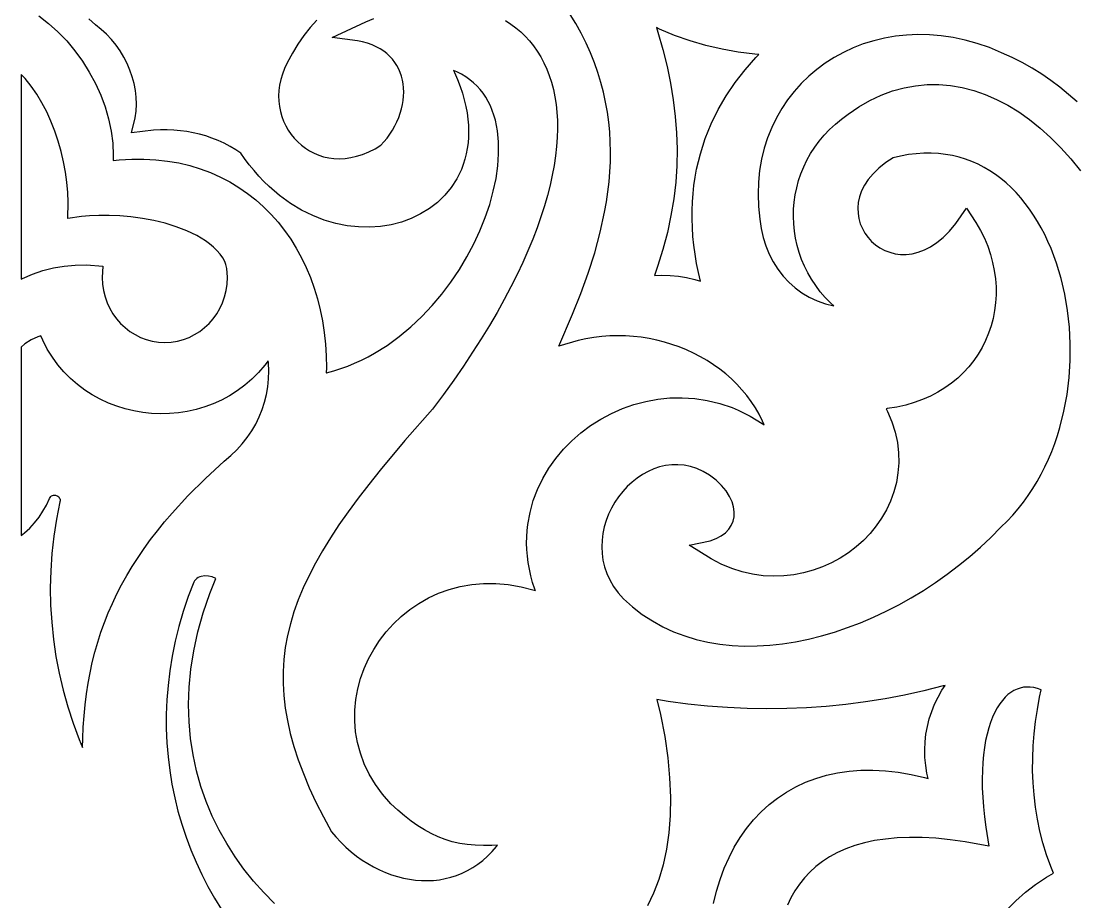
# Model space of a CAD drawing. Extents: x -375 to 375, y -1025 to 1025.
# Drawn here: x -265 to -207.8, y -87.7 to -40 of the extents above; entities that cross this region are included whole.
import ezdxf

# ---------------------------------------------------------------- set-up
doc = ezdxf.new("R2010")
doc.units = 0
doc.layers.add('LAYER_10', color=1, linetype='CONTINUOUS')

msp = doc.modelspace()

# ---------------------------------------------------------------- linework, layer by layer
at = {"layer": 'LAYER_10'}
for points in [[(-264.038, -39.686), (-263.505, -40.097), (-262.999, -40.552), (-262.524, -41.048), (-262.08, -41.579), (-261.672, -42.142), (-261.301, -42.732), (-260.971, -43.344), (-260.685, -43.975), (-260.444, -44.619), (-260.253, -45.273), (-260.114, -45.933), (-260.031, -46.593), (-260.007, -47.246), (-260.017, -47.518), (-259.687, -47.482), (-259.006, -47.444), (-258.341, -47.443), (-257.694, -47.479), (-257.064, -47.551), (-256.453, -47.658), (-255.86, -47.8), (-255.287, -47.974), (-254.733, -48.18), (-254.199, -48.418), (-253.686, -48.686), (-253.195, -48.983), (-252.725, -49.308), (-252.278, -49.66), (-251.853, -50.038), (-251.451, -50.441), (-251.073, -50.868), (-250.718, -51.317), (-250.388, -51.788), (-250.083, -52.28), (-249.803, -52.792), (-249.548, -53.322), (-249.319, -53.87), (-249.116, -54.434), (-248.939, -55.014), (-248.79, -55.609), (-248.667, -56.217), (-248.572, -56.837), (-248.505, -57.469), (-248.466, -58.112), (-248.455, -58.764), (-248.463, -59.024), (-248.439, -59.019), (-248.051, -58.915), (-247.669, -58.794), (-247.292, -58.658), (-246.922, -58.506), (-246.557, -58.34), (-246.198, -58.16), (-245.849, -57.967), (-245.162, -57.538), (-244.506, -57.062), (-243.879, -56.542), (-243.284, -55.982), (-242.722, -55.387), (-242.194, -54.761), (-241.702, -54.108), (-241.249, -53.434), (-240.834, -52.743), (-240.461, -52.039), (-240.13, -51.327), (-239.843, -50.612), (-239.602, -49.899), (-239.408, -49.191), (-239.262, -48.495), (-239.165, -47.814), (-239.12, -47.154), (-239.126, -46.519), (-239.185, -45.911), (-239.234, -45.625), (-239.296, -45.345), (-239.372, -45.074), (-239.462, -44.814), (-239.565, -44.564), (-239.682, -44.325), (-239.812, -44.098), (-239.956, -43.883), (-240.115, -43.679), (-240.287, -43.488), (-240.475, -43.31), (-240.677, -43.144), (-240.895, -42.991), (-241.129, -42.853), (-241.379, -42.728), (-241.57, -42.649), (-241.515, -42.762), (-241.351, -43.14), (-241.207, -43.511), (-241.084, -43.877), (-240.98, -44.237), (-240.896, -44.591), (-240.831, -44.938), (-240.784, -45.279), (-240.756, -45.613), (-240.745, -45.939), (-240.752, -46.258), (-240.777, -46.57), (-240.818, -46.874), (-240.875, -47.169), (-240.948, -47.456), (-241.037, -47.734), (-241.14, -48.002), (-241.258, -48.262), (-241.391, -48.515), (-241.691, -48.98), (-242.043, -49.407), (-242.439, -49.79), (-242.875, -50.128), (-243.348, -50.419), (-243.852, -50.663), (-244.384, -50.858), (-244.94, -51.002), (-245.517, -51.095), (-246.11, -51.136), (-246.715, -51.123), (-247.33, -51.055), (-247.95, -50.931), (-248.571, -50.749), (-249.189, -50.508), (-249.802, -50.207), (-250.404, -49.844), (-250.992, -49.419), (-251.56, -48.931), (-251.84, -48.66), (-252.111, -48.374), (-252.376, -48.072), (-252.634, -47.754), (-252.885, -47.418), (-253.091, -47.119), (-253.361, -46.942), (-253.677, -46.756), (-253.998, -46.588), (-254.323, -46.439), (-254.653, -46.307), (-254.986, -46.194), (-255.325, -46.098), (-255.667, -46.019), (-256.014, -45.956), (-256.366, -45.911), (-256.723, -45.881), (-257.084, -45.868), (-257.45, -45.87), (-257.818, -45.888), (-259.01, -46.016), (-258.823, -45.214), (-258.771, -44.846), (-258.751, -44.473), (-258.762, -44.099), (-258.804, -43.725), (-258.874, -43.353), (-258.973, -42.984), (-259.1, -42.622), (-259.252, -42.267), (-259.429, -41.922), (-259.631, -41.589), (-259.855, -41.27), (-260.102, -40.968), (-260.368, -40.683), (-260.654, -40.418), (-260.971, -40.165), (-261.335, -39.853)], [(-248.963, -39.915), (-249.332, -40.319), (-249.678, -40.753), (-250.001, -41.216), (-250.299, -41.709), (-250.573, -42.237), (-250.722, -42.543), (-250.839, -42.842), (-250.929, -43.14), (-250.992, -43.438), (-251.029, -43.733), (-251.042, -44.025), (-251.031, -44.312), (-250.998, -44.594), (-250.942, -44.869), (-250.866, -45.137), (-250.769, -45.396), (-250.652, -45.645), (-250.517, -45.883), (-250.364, -46.108), (-250.194, -46.32), (-250.008, -46.516), (-249.807, -46.697), (-249.592, -46.861), (-249.363, -47.006), (-249.121, -47.131), (-248.868, -47.236), (-248.603, -47.32), (-248.328, -47.38), (-248.043, -47.417), (-247.749, -47.428), (-247.445, -47.412), (-247.134, -47.369), (-246.815, -47.296), (-246.489, -47.192), (-246.156, -47.055), (-245.818, -46.885), (-245.504, -46.695), (-245.341, -46.518), (-245.169, -46.308), (-245.012, -46.093), (-244.87, -45.872), (-244.742, -45.648), (-244.629, -45.421), (-244.532, -45.191), (-244.449, -44.96), (-244.382, -44.728), (-244.329, -44.497), (-244.292, -44.267), (-244.269, -44.039), (-244.262, -43.814), (-244.27, -43.592), (-244.292, -43.375), (-244.33, -43.164), (-244.383, -42.958), (-244.45, -42.759), (-244.533, -42.566), (-244.63, -42.382), (-244.743, -42.206), (-244.87, -42.039), (-245.014, -41.881), (-245.173, -41.733), (-245.349, -41.596), (-245.542, -41.47), (-245.752, -41.356), (-245.98, -41.255), (-246.226, -41.168), (-246.49, -41.096), (-246.773, -41.039), (-248.137, -40.862), (-246.311, -40.011), (-245.877, -39.835)], [(-238.745, -39.943), (-238.459, -40.128), (-238.184, -40.331), (-237.923, -40.551), (-237.676, -40.789), (-237.443, -41.044), (-237.225, -41.315), (-237.023, -41.604), (-236.836, -41.908), (-236.665, -42.229), (-236.511, -42.566), (-236.375, -42.919), (-236.256, -43.287), (-236.155, -43.671), (-236.072, -44.069), (-236.008, -44.483), (-235.963, -44.911), (-235.938, -45.354), (-235.932, -45.811), (-235.946, -46.283), (-235.98, -46.77), (-236.035, -47.271), (-236.112, -47.786), (-236.21, -48.315), (-236.33, -48.858), (-236.472, -49.415), (-236.636, -49.987), (-236.824, -50.572), (-237.036, -51.171), (-237.271, -51.784), (-237.53, -52.411), (-237.815, -53.052), (-238.124, -53.706), (-238.459, -54.374), (-238.82, -55.056), (-239.207, -55.751), (-239.621, -56.459), (-240.063, -57.181), (-240.532, -57.916), (-241.029, -58.664), (-241.554, -59.426), (-242.109, -60.2), (-242.699, -60.996), (-244.198, -62.7), (-245.539, -64.3), (-246.153, -65.069), (-246.73, -65.819), (-247.27, -66.552), (-247.771, -67.269), (-248.235, -67.973), (-248.66, -68.663), (-249.047, -69.342), (-249.395, -70.012), (-249.705, -70.673), (-249.977, -71.327), (-250.21, -71.976), (-250.405, -72.621), (-250.561, -73.265), (-250.679, -73.908), (-250.758, -74.553), (-250.798, -75.202), (-250.8, -75.856), (-250.762, -76.517), (-250.686, -77.188), (-250.569, -77.87), (-250.413, -78.564), (-250.216, -79.273), (-249.979, -79.998), (-249.7, -80.74), (-249.381, -81.502), (-249.019, -82.284), (-248.615, -83.088), (-248.183, -83.89), (-247.942, -84.172), (-247.674, -84.457), (-247.397, -84.724), (-247.111, -84.974), (-246.817, -85.206), (-246.515, -85.421), (-246.208, -85.617), (-245.895, -85.795), (-245.578, -85.954), (-245.256, -86.095), (-244.932, -86.216), (-244.605, -86.319), (-244.278, -86.402), (-243.949, -86.466), (-243.621, -86.51), (-243.294, -86.535), (-242.969, -86.539), (-242.647, -86.523), (-242.328, -86.487), (-242.013, -86.431), (-241.702, -86.354), (-241.398, -86.256), (-241.099, -86.137), (-240.807, -85.997), (-240.523, -85.835), (-240.247, -85.651), (-239.979, -85.445), (-239.721, -85.217), (-239.473, -84.965), (-239.236, -84.69), (-239.174, -84.608), (-239.485, -84.63), (-239.945, -84.64), (-240.389, -84.625), (-240.816, -84.586), (-241.23, -84.52), (-241.631, -84.428), (-242.022, -84.31), (-242.403, -84.164), (-242.776, -83.991), (-243.142, -83.791), (-243.504, -83.564), (-243.864, -83.309), (-244.222, -83.027), (-244.583, -82.718), (-244.954, -82.374), (-245.409, -81.859), (-245.8, -81.325), (-246.13, -80.775), (-246.401, -80.211), (-246.613, -79.636), (-246.769, -79.055), (-246.869, -78.47), (-246.915, -77.883), (-246.91, -77.3), (-246.855, -76.721), (-246.751, -76.151), (-246.601, -75.591), (-246.406, -75.046), (-246.169, -74.517), (-245.89, -74.008), (-245.571, -73.521), (-245.215, -73.059), (-244.823, -72.625), (-244.396, -72.221), (-243.936, -71.851), (-243.444, -71.516), (-242.923, -71.221), (-242.375, -70.968), (-241.8, -70.76), (-241.2, -70.599), (-240.579, -70.49), (-239.937, -70.433), (-239.276, -70.433), (-238.598, -70.492), (-237.906, -70.613), (-237.201, -70.797), (-237.128, -70.823), (-237.159, -70.74), (-237.276, -70.379), (-237.375, -70.02), (-237.455, -69.662), (-237.517, -69.307), (-237.562, -68.954), (-237.59, -68.604), (-237.601, -68.258), (-237.596, -67.915), (-237.574, -67.576), (-237.537, -67.238), (-237.418, -66.586), (-237.24, -65.951), (-237.009, -65.34), (-236.726, -64.754), (-236.395, -64.196), (-236.02, -63.667), (-235.603, -63.17), (-235.148, -62.707), (-234.658, -62.279), (-234.136, -61.889), (-233.584, -61.539), (-233.007, -61.23), (-232.407, -60.966), (-231.786, -60.747), (-231.149, -60.577), (-230.497, -60.456), (-229.835, -60.388), (-229.165, -60.375), (-228.49, -60.419), (-227.813, -60.521), (-227.139, -60.685), (-226.472, -60.911), (-226.137, -61.051), (-225.808, -61.205), (-225.482, -61.377), (-225.159, -61.565), (-224.84, -61.771), (-224.728, -61.85), (-224.819, -61.64), (-225.002, -61.275), (-225.206, -60.923), (-225.43, -60.583), (-225.672, -60.256), (-225.933, -59.942), (-226.21, -59.643), (-226.503, -59.357), (-226.812, -59.086), (-227.136, -58.83), (-227.473, -58.589), (-227.822, -58.363), (-228.184, -58.154), (-228.556, -57.961), (-228.938, -57.785), (-229.329, -57.626), (-229.729, -57.485), (-230.135, -57.361), (-230.548, -57.256), (-230.966, -57.169), (-231.388, -57.102), (-231.813, -57.053), (-232.242, -57.025), (-232.671, -57.016), (-233.102, -57.028), (-233.532, -57.06), (-233.961, -57.113), (-234.387, -57.188), (-234.811, -57.284), (-235.849, -57.575), (-235.11, -55.855), (-234.665, -54.737), (-234.265, -53.625), (-233.914, -52.517), (-233.616, -51.414), (-233.376, -50.315), (-233.28, -49.77), (-233.2, -49.224), (-233.138, -48.68), (-233.093, -48.137), (-233.066, -47.595), (-233.058, -47.055), (-233.069, -46.515), (-233.1, -45.976), (-233.152, -45.439), (-233.226, -44.902), (-233.321, -44.366), (-233.438, -43.83), (-233.579, -43.296), (-233.743, -42.761), (-233.932, -42.228), (-234.146, -41.694), (-234.385, -41.161), (-234.652, -40.627), (-234.945, -40.094), (-235.236, -39.61)], [(-207.777, -44.352), (-208.23, -43.946), (-208.7, -43.559), (-209.187, -43.193), (-209.691, -42.847), (-210.212, -42.523), (-210.748, -42.221), (-211.299, -41.943), (-211.866, -41.687), (-212.528, -41.41), (-213.184, -41.182), (-213.838, -40.999), (-214.488, -40.86), (-215.132, -40.764), (-215.769, -40.71), (-216.397, -40.697), (-217.015, -40.724), (-217.622, -40.79), (-218.216, -40.894), (-218.795, -41.035), (-219.358, -41.211), (-219.904, -41.422), (-220.43, -41.667), (-220.937, -41.944), (-221.421, -42.253), (-221.881, -42.592), (-222.317, -42.962), (-222.726, -43.359), (-223.107, -43.784), (-223.459, -44.236), (-223.78, -44.713), (-224.068, -45.215), (-224.323, -45.741), (-224.542, -46.289), (-224.725, -46.859), (-224.87, -47.451), (-224.974, -48.062), (-225.037, -48.693), (-225.058, -49.343), (-225.033, -50.01), (-224.962, -50.699), (-224.893, -51.206), (-224.786, -51.688), (-224.641, -52.152), (-224.459, -52.596), (-224.242, -53.017), (-223.991, -53.412), (-223.708, -53.781), (-223.395, -54.119), (-223.052, -54.426), (-222.681, -54.699), (-222.283, -54.936), (-221.86, -55.134), (-221.412, -55.292), (-220.951, -55.404), (-221.12, -55.252), (-221.416, -54.949), (-221.689, -54.632), (-221.938, -54.302), (-222.165, -53.961), (-222.367, -53.61), (-222.547, -53.249), (-222.702, -52.88), (-222.835, -52.505), (-222.944, -52.123), (-223.029, -51.737), (-223.091, -51.347), (-223.129, -50.955), (-223.143, -50.562), (-223.134, -50.168), (-223.102, -49.776), (-223.046, -49.385), (-222.966, -48.998), (-222.863, -48.615), (-222.736, -48.238), (-222.585, -47.867), (-222.411, -47.504), (-222.214, -47.149), (-221.992, -46.805), (-221.748, -46.472), (-221.48, -46.152), (-221.188, -45.845), (-220.873, -45.553), (-220.535, -45.276), (-220.179, -45.02), (-219.596, -44.62), (-218.996, -44.274), (-218.387, -43.986), (-217.771, -43.757), (-217.148, -43.585), (-216.521, -43.471), (-215.89, -43.413), (-215.259, -43.411), (-214.628, -43.464), (-213.999, -43.572), (-213.374, -43.733), (-212.754, -43.947), (-212.14, -44.212), (-211.533, -44.528), (-210.935, -44.894), (-210.347, -45.308), (-209.771, -45.771), (-209.206, -46.28), (-208.655, -46.836), (-208.118, -47.438), (-207.596, -48.084)], [(-251.271, -87.779), (-251.85, -87.189), (-252.401, -86.569), (-252.92, -85.919), (-253.406, -85.24), (-253.857, -84.533), (-254.269, -83.799), (-254.642, -83.037), (-254.971, -82.248), (-255.256, -81.434), (-255.493, -80.595), (-255.681, -79.731), (-255.817, -78.844), (-255.899, -77.934), (-255.925, -77.001), (-255.892, -76.048), (-255.798, -75.074), (-255.642, -74.08), (-255.421, -73.067), (-255.132, -72.036), (-254.775, -70.987), (-254.446, -70.17), (-254.64, -70.087), (-254.847, -70.038), (-255.047, -70.028), (-255.241, -70.058), (-255.319, -70.084), (-255.397, -70.122), (-255.47, -70.169), (-255.537, -70.226), (-255.599, -70.295), (-255.645, -70.362), (-255.942, -71.145), (-256.213, -71.956), (-256.447, -72.764), (-256.647, -73.569), (-256.811, -74.371), (-256.941, -75.168), (-257.037, -75.961), (-257.1, -76.748), (-257.131, -77.529), (-257.13, -78.303), (-257.098, -79.07), (-257.036, -79.829), (-256.944, -80.58), (-256.823, -81.321), (-256.673, -82.053), (-256.496, -82.775), (-256.291, -83.485), (-256.059, -84.184), (-255.801, -84.871), (-255.518, -85.544), (-255.211, -86.205), (-254.879, -86.851), (-254.523, -87.483), (-254.145, -88.099)], [(-227.469, -87.78), (-227.309, -87.113), (-227.116, -86.473), (-226.891, -85.861), (-226.634, -85.277), (-226.347, -84.723), (-226.029, -84.198), (-225.681, -83.705), (-225.304, -83.244), (-224.9, -82.816), (-224.467, -82.422), (-224.009, -82.064), (-223.524, -81.741), (-223.015, -81.455), (-222.482, -81.206), (-221.926, -80.996), (-221.348, -80.826), (-220.75, -80.695), (-220.131, -80.605), (-219.493, -80.555), (-218.837, -80.548), (-218.163, -80.583), (-217.472, -80.661), (-216.765, -80.783), (-216.043, -80.948), (-215.84, -81.006), (-215.908, -80.721), (-215.978, -80.297), (-216.018, -79.873), (-216.028, -79.448), (-216.01, -79.025), (-215.963, -78.605), (-215.887, -78.189), (-215.783, -77.779), (-215.652, -77.377), (-215.493, -76.982), (-215.307, -76.598), (-215.094, -76.226), (-214.918, -75.961), (-215.032, -75.993), (-216.074, -76.254), (-217.123, -76.485), (-218.177, -76.685), (-219.236, -76.854), (-220.299, -76.992), (-221.365, -77.099), (-222.434, -77.175), (-223.505, -77.219), (-224.577, -77.233), (-225.649, -77.216), (-226.721, -77.167), (-227.792, -77.087), (-228.861, -76.976), (-229.928, -76.833), (-230.54, -76.733), (-230.351, -77.531), (-230.122, -78.732), (-229.957, -79.88), (-229.854, -80.975), (-229.812, -82.018), (-229.829, -83.01), (-229.903, -83.951), (-230.031, -84.842), (-230.212, -85.683), (-230.444, -86.475), (-230.724, -87.217), (-231.051, -87.911)], [(-211.585, -88.116), (-211.099, -87.628), (-210.577, -87.171), (-210.021, -86.746), (-209.431, -86.354), (-209.051, -86.137), (-209.201, -85.772), (-209.426, -85.138), (-209.621, -84.499), (-209.785, -83.854), (-209.921, -83.204), (-210.027, -82.55), (-210.106, -81.893), (-210.157, -81.233), (-210.181, -80.571), (-210.179, -79.908), (-210.152, -79.244), (-210.1, -78.581), (-210.024, -77.919), (-209.925, -77.258), (-209.802, -76.599), (-209.713, -76.197), (-209.915, -76.127), (-210.115, -76.078), (-210.308, -76.053), (-210.496, -76.049), (-210.678, -76.065), (-210.855, -76.103), (-211.027, -76.161), (-211.195, -76.24), (-211.358, -76.34), (-211.518, -76.462), (-211.673, -76.607), (-211.822, -76.774), (-211.965, -76.965), (-212.102, -77.18), (-212.23, -77.417), (-212.35, -77.678), (-212.46, -77.962), (-212.561, -78.269), (-212.65, -78.599), (-212.727, -78.952), (-212.792, -79.326), (-212.844, -79.722), (-212.882, -80.14), (-212.906, -80.58), (-212.915, -81.04), (-212.909, -81.521), (-212.886, -82.023), (-212.848, -82.546), (-212.791, -83.088), (-212.718, -83.65), (-212.557, -84.663), (-213.832, -84.436), (-214.647, -84.322), (-215.423, -84.245), (-216.161, -84.204), (-216.862, -84.197), (-217.526, -84.224), (-218.154, -84.283), (-218.745, -84.373), (-219.301, -84.493), (-219.822, -84.642), (-220.309, -84.818), (-220.762, -85.02), (-221.182, -85.248), (-221.571, -85.5), (-221.928, -85.774), (-222.255, -86.072), (-222.553, -86.39), (-222.822, -86.73), (-223.063, -87.09), (-223.277, -87.469), (-223.463, -87.868)]]:
    msp.add_lwpolyline(points, dxfattribs=at)
for points in [[(-230.408, -40.399), (-230.57, -40.32), (-230.488, -40.577), (-230.223, -41.507), (-229.995, -42.425), (-229.806, -43.335), (-229.656, -44.236), (-229.545, -45.133), (-229.477, -46.026), (-229.45, -46.917), (-229.466, -47.809), (-229.526, -48.703), (-229.63, -49.601), (-229.78, -50.505), (-229.976, -51.417), (-230.219, -52.339), (-230.51, -53.272), (-230.681, -53.752), (-230.272, -53.736), (-229.823, -53.748), (-229.376, -53.789), (-228.932, -53.861), (-228.494, -53.962), (-228.187, -54.054), (-228.292, -53.6), (-228.392, -53.099), (-228.475, -52.604), (-228.54, -52.116), (-228.589, -51.634), (-228.621, -51.158), (-228.637, -50.688), (-228.636, -50.225), (-228.619, -49.767), (-228.586, -49.316), (-228.537, -48.872), (-228.472, -48.433), (-228.392, -48.001), (-228.297, -47.575), (-228.186, -47.155), (-228.061, -46.742), (-227.92, -46.332), (-227.598, -45.539), (-227.218, -44.769), (-226.784, -44.024), (-226.297, -43.303), (-225.76, -42.606), (-225.173, -41.934), (-225.017, -41.774), (-225.241, -41.76), (-226.132, -41.653), (-227.014, -41.498), (-227.884, -41.294), (-228.742, -41.043), (-229.584, -40.745)], [(-263.378, -45.399), (-263.612, -44.883), (-263.87, -44.39), (-264.15, -43.923), (-264.453, -43.487), (-264.777, -43.087), (-264.998, -42.855), (-264.998, -53.96), (-264.926, -53.921), (-264.382, -53.683), (-263.82, -53.49), (-263.243, -53.342), (-262.655, -53.241), (-262.059, -53.187), (-261.458, -53.182), (-260.572, -53.247), (-260.603, -53.854), (-260.586, -54.215), (-260.534, -54.565), (-260.45, -54.904), (-260.336, -55.228), (-260.193, -55.536), (-260.023, -55.827), (-259.827, -56.099), (-259.608, -56.35), (-259.366, -56.577), (-259.105, -56.78), (-258.825, -56.957), (-258.529, -57.105), (-258.217, -57.223), (-257.892, -57.31), (-257.556, -57.363), (-257.209, -57.381), (-256.862, -57.363), (-256.525, -57.31), (-256.2, -57.223), (-255.889, -57.105), (-255.593, -56.957), (-255.313, -56.78), (-255.051, -56.577), (-254.81, -56.35), (-254.591, -56.099), (-254.395, -55.827), (-254.225, -55.536), (-254.082, -55.228), (-253.967, -54.904), (-253.883, -54.565), (-253.832, -54.215), (-253.814, -53.852), (-253.825, -53.61), (-253.854, -53.378), (-253.899, -53.162), (-253.95, -52.991), (-254.068, -52.8), (-254.219, -52.596), (-254.389, -52.402), (-254.576, -52.219), (-254.781, -52.046), (-255.001, -51.883), (-255.235, -51.729), (-255.48, -51.587), (-256.016, -51.328), (-256.586, -51.109), (-257.185, -50.926), (-257.801, -50.78), (-258.425, -50.666), (-259.045, -50.584), (-259.652, -50.53), (-260.234, -50.504), (-260.781, -50.501), (-261.283, -50.52), (-261.728, -50.559), (-262.465, -50.665), (-262.448, -49.782), (-262.467, -49.251), (-262.515, -48.706), (-262.591, -48.152), (-262.695, -47.593), (-262.827, -47.034), (-262.985, -46.479), (-263.169, -45.932)], [(-219.293, -48.862), (-219.45, -49.175), (-219.56, -49.485), (-219.628, -49.792), (-219.655, -50.093), (-219.645, -50.388), (-219.6, -50.674), (-219.521, -50.95), (-219.41, -51.214), (-219.27, -51.462), (-219.103, -51.693), (-218.909, -51.904), (-218.693, -52.093), (-218.456, -52.256), (-218.2, -52.392), (-217.927, -52.498), (-217.64, -52.571), (-217.34, -52.61), (-217.03, -52.612), (-216.71, -52.575), (-216.382, -52.495), (-216.048, -52.369), (-215.709, -52.195), (-215.367, -51.969), (-215.025, -51.686), (-214.685, -51.345), (-214.349, -50.941), (-213.76, -50.098), (-213.251, -50.881), (-213.009, -51.307), (-212.799, -51.738), (-212.618, -52.173), (-212.468, -52.611), (-212.348, -53.051), (-212.258, -53.491), (-212.197, -53.931), (-212.165, -54.369), (-212.162, -54.803), (-212.187, -55.233), (-212.24, -55.657), (-212.321, -56.075), (-212.429, -56.484), (-212.565, -56.883), (-212.727, -57.272), (-212.915, -57.649), (-213.129, -58.012), (-213.368, -58.361), (-213.633, -58.694), (-213.922, -59.01), (-214.235, -59.308), (-214.572, -59.586), (-214.932, -59.843), (-215.314, -60.079), (-215.719, -60.291), (-216.145, -60.479), (-216.593, -60.642), (-217.061, -60.778), (-217.549, -60.887), (-218.057, -60.966), (-218.121, -60.973), (-218.046, -61.115), (-217.809, -61.681), (-217.631, -62.246), (-217.512, -62.807), (-217.447, -63.363), (-217.437, -63.91), (-217.478, -64.447), (-217.567, -64.971), (-217.703, -65.479), (-217.883, -65.971), (-218.105, -66.443), (-218.365, -66.895), (-218.662, -67.324), (-218.993, -67.728), (-219.356, -68.105), (-219.748, -68.455), (-220.167, -68.775), (-220.611, -69.064), (-221.078, -69.319), (-221.565, -69.539), (-222.07, -69.722), (-222.591, -69.866), (-223.126, -69.969), (-223.672, -70.03), (-224.228, -70.047), (-224.789, -70.017), (-225.355, -69.938), (-225.923, -69.81), (-226.49, -69.63), (-227.053, -69.396), (-227.611, -69.107), (-228.803, -68.355), (-227.66, -68.122), (-227.336, -68.009), (-227.06, -67.865), (-226.831, -67.695), (-226.649, -67.502), (-226.51, -67.292), (-226.415, -67.064), (-226.361, -66.821), (-226.35, -66.563), (-226.385, -66.291), (-226.468, -66.008), (-226.602, -65.718), (-226.79, -65.424), (-227.034, -65.13), (-227.336, -64.842), (-227.695, -64.567), (-228.035, -64.369), (-228.379, -64.215), (-228.722, -64.105), (-229.063, -64.036), (-229.402, -64.005), (-229.738, -64.011), (-230.069, -64.053), (-230.395, -64.128), (-230.714, -64.235), (-231.024, -64.373), (-231.325, -64.539), (-231.613, -64.732), (-231.888, -64.951), (-232.148, -65.193), (-232.391, -65.456), (-232.615, -65.739), (-232.818, -66.038), (-232.999, -66.354), (-233.157, -66.682), (-233.288, -67.021), (-233.393, -67.369), (-233.47, -67.724), (-233.517, -68.084), (-233.532, -68.448), (-233.516, -68.812), (-233.465, -69.176), (-233.379, -69.538), (-233.256, -69.896), (-233.094, -70.25), (-232.891, -70.598), (-232.646, -70.938), (-232.359, -71.265), (-231.862, -71.709), (-231.337, -72.111), (-230.79, -72.469), (-230.223, -72.782), (-229.638, -73.053), (-229.034, -73.282), (-228.414, -73.47), (-227.778, -73.618), (-227.129, -73.726), (-226.468, -73.796), (-225.796, -73.828), (-225.114, -73.824), (-224.424, -73.783), (-223.728, -73.707), (-223.028, -73.597), (-222.324, -73.454), (-221.618, -73.278), (-220.913, -73.071), (-220.208, -72.833), (-219.507, -72.566), (-218.811, -72.27), (-218.121, -71.945), (-217.438, -71.595), (-216.765, -71.218), (-216.103, -70.816), (-215.453, -70.391), (-214.817, -69.943), (-214.197, -69.472), (-213.593, -68.981), (-213.009, -68.47), (-212.444, -67.94), (-211.896, -67.387), (-211.564, -67.063), (-211.255, -66.733), (-210.961, -66.391), (-210.683, -66.037), (-210.419, -65.671), (-210.17, -65.296), (-209.936, -64.91), (-209.717, -64.515), (-209.512, -64.112), (-209.322, -63.7), (-209.146, -63.282), (-208.985, -62.856), (-208.838, -62.424), (-208.706, -61.989), (-208.482, -61.098), (-208.315, -60.195), (-208.202, -59.283), (-208.144, -58.367), (-208.139, -57.452), (-208.187, -56.545), (-208.287, -55.649), (-208.438, -54.771), (-208.638, -53.915), (-208.887, -53.087), (-209.185, -52.289), (-209.35, -51.908), (-209.527, -51.535), (-209.716, -51.172), (-209.916, -50.821), (-210.128, -50.483), (-210.35, -50.157), (-210.582, -49.844), (-210.826, -49.545), (-211.08, -49.261), (-211.344, -48.992), (-211.618, -48.739), (-211.903, -48.502), (-212.197, -48.282), (-212.501, -48.079), (-212.815, -47.894), (-213.139, -47.728), (-213.472, -47.58), (-213.815, -47.452), (-214.168, -47.344), (-214.53, -47.257), (-214.902, -47.191), (-215.284, -47.147), (-215.676, -47.126), (-216.078, -47.128), (-216.489, -47.153), (-216.911, -47.204), (-217.342, -47.28), (-217.739, -47.372), (-218.141, -47.636), (-218.514, -47.934), (-218.829, -48.239), (-219.087, -48.55)], [(-253.009, -62.873), (-252.739, -62.53), (-252.496, -62.172), (-252.28, -61.8), (-252.092, -61.415), (-251.932, -61.019), (-251.801, -60.614), (-251.699, -60.2), (-251.627, -59.78), (-251.586, -59.355), (-251.576, -58.926), (-251.597, -58.495), (-251.613, -58.368), (-251.79, -58.609), (-252.132, -59.007), (-252.496, -59.372), (-252.882, -59.704), (-253.286, -60.004), (-253.707, -60.27), (-254.142, -60.504), (-254.591, -60.706), (-255.05, -60.875), (-255.518, -61.013), (-255.993, -61.118), (-256.473, -61.192), (-256.956, -61.235), (-257.441, -61.246), (-257.924, -61.226), (-258.406, -61.174), (-258.883, -61.092), (-259.354, -60.98), (-259.817, -60.836), (-260.27, -60.662), (-260.712, -60.458), (-261.139, -60.223), (-261.551, -59.958), (-261.945, -59.662), (-262.32, -59.336), (-262.673, -58.981), (-263.002, -58.596), (-263.305, -58.181), (-263.58, -57.737), (-263.826, -57.264), (-263.927, -57.026), (-264.082, -57.074), (-264.45, -57.245), (-264.788, -57.46), (-264.998, -57.635), (-264.998, -67.846), (-264.817, -67.704), (-264.531, -67.44), (-264.267, -67.155), (-264.027, -66.851), (-263.813, -66.53), (-263.624, -66.193), (-263.458, -65.829), (-263.426, -65.773), (-263.388, -65.728), (-263.344, -65.693), (-263.296, -65.669), (-263.245, -65.655), (-263.193, -65.65), (-263.141, -65.654), (-263.091, -65.667), (-263.043, -65.688), (-262.999, -65.716), (-262.96, -65.752), (-262.927, -65.794), (-262.903, -65.843), (-262.888, -65.897), (-262.883, -65.957), (-262.89, -66.022), (-263.077, -66.953), (-263.221, -67.882), (-263.326, -68.813), (-263.39, -69.746), (-263.414, -70.679), (-263.397, -71.611), (-263.341, -72.54), (-263.246, -73.466), (-263.111, -74.388), (-262.936, -75.304), (-262.722, -76.213), (-262.469, -77.114), (-262.177, -78.005), (-261.847, -78.886), (-261.662, -79.32), (-261.654, -78.836), (-261.629, -78.216), (-261.588, -77.608), (-261.531, -77.009), (-261.458, -76.421), (-261.369, -75.843), (-261.263, -75.274), (-261.141, -74.714), (-261.002, -74.163), (-260.846, -73.619), (-260.673, -73.083), (-260.483, -72.555), (-260.276, -72.033), (-260.051, -71.518), (-259.809, -71.009), (-259.549, -70.506), (-259.272, -70.008), (-258.976, -69.514), (-258.662, -69.025), (-258.331, -68.541), (-257.981, -68.059), (-257.613, -67.581), (-257.226, -67.105), (-256.82, -66.63), (-255.955, -65.688), (-255.013, -64.748), (-253.991, -63.804), (-253.628, -63.505), (-253.306, -63.198)]]:
    msp.add_lwpolyline(points, close=True, dxfattribs=at)

doc.saveas('drawing.dxf')
